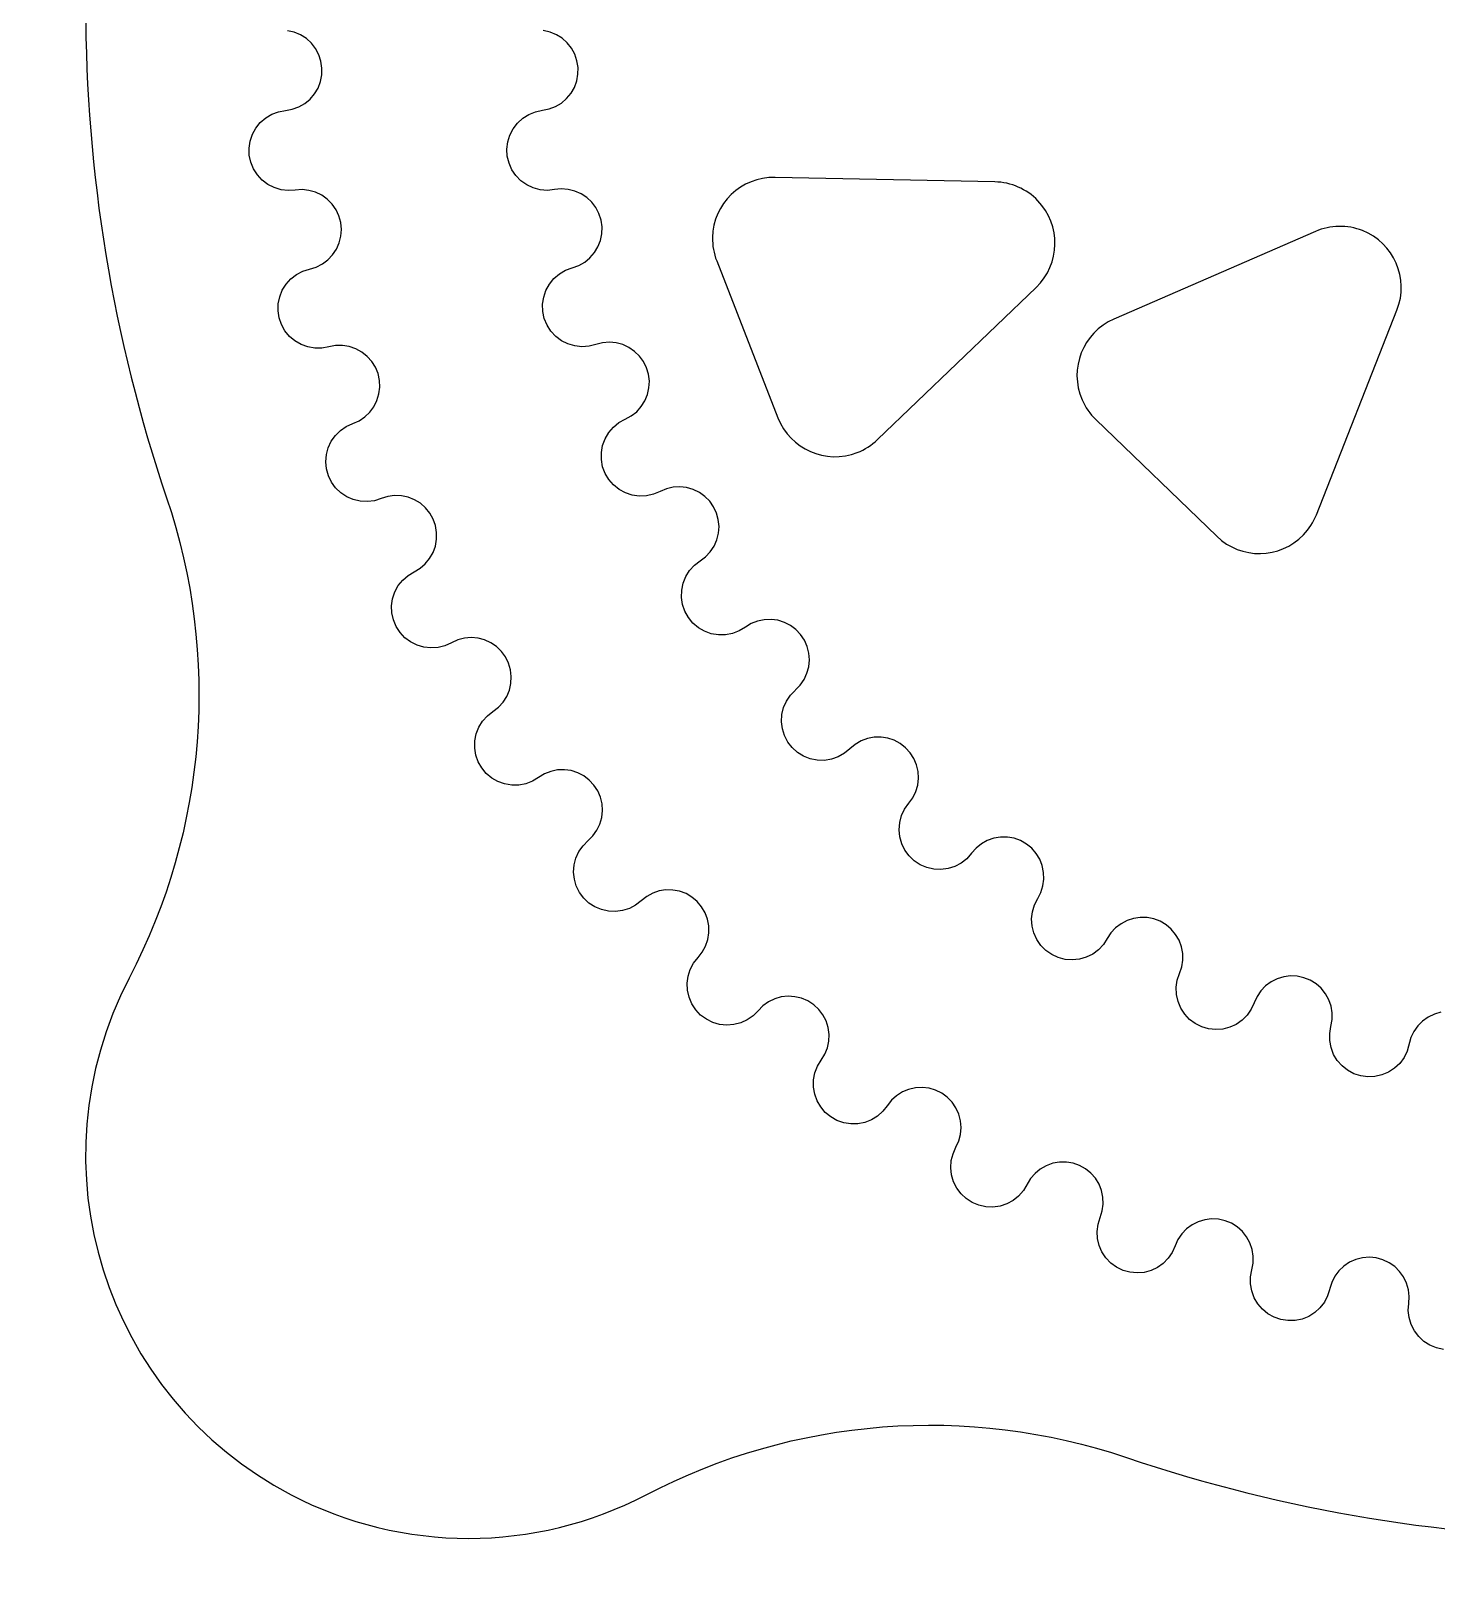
# Model space of a CAD drawing. Extents: x 1119 to 1422, y 653 to 772.
# Drawn here: x 1118.55 to 1163.39, y 670.37 to 720.19 of the extents above; entities that cross this region are included whole.
import ezdxf

# ---------------------------------------------------------------- set-up
doc = ezdxf.new("R2010")
doc.units = 0
doc.header["$MEASUREMENT"] = 0
doc.layers.add('EBENE_1', color=7, linetype='CONTINUOUS')

msp = doc.modelspace()

# ---------------------------------------------------------------- linework, layer by layer
at = {"layer": 'EBENE_1', "color": 7}
for points in [[(1163.607, 678.135), (1163.384, 678.182), (1163.173, 678.269), (1162.981, 678.391), (1162.815, 678.545), (1162.676, 678.727), (1162.572, 678.929), (1162.507, 679.147), (1162.48, 679.372), (1162.496, 679.6), (1162.51, 679.818), (1162.487, 680.035), (1162.426, 680.247), (1162.332, 680.444), (1162.205, 680.622), (1162.049, 680.776), (1161.869, 680.901), (1161.671, 680.995), (1161.46, 681.052), (1161.242, 681.073), (1161.023, 681.056), (1160.811, 681.002), (1160.61, 680.914), (1160.429, 680.792), (1160.27, 680.641), (1160.139, 680.466), (1160.041, 680.27), (1159.91, 679.843), (1159.805, 679.642), (1159.665, 679.462), (1159.497, 679.308), (1159.304, 679.188), (1159.093, 679.103), (1158.87, 679.057), (1158.643, 679.052), (1158.418, 679.086), (1158.203, 679.161), (1158.004, 679.271), (1157.827, 679.416), (1157.68, 679.589), (1157.566, 679.784), (1157.488, 679.998), (1157.448, 680.222), (1157.45, 680.45), (1157.491, 680.673), (1157.532, 680.888), (1157.534, 681.107), (1157.501, 681.324), (1157.43, 681.531), (1157.325, 681.723), (1157.19, 681.895), (1157.027, 682.041), (1156.841, 682.158), (1156.638, 682.241), (1156.424, 682.287), (1156.206, 682.297), (1155.988, 682.27), (1155.78, 682.206), (1155.584, 682.106), (1155.408, 681.976), (1155.257, 681.818), (1155.135, 681.635), (1155.047, 681.435), (1154.954, 681.228), (1154.825, 681.04), (1154.665, 680.878), (1154.48, 680.746), (1154.274, 680.65), (1154.055, 680.591), (1153.828, 680.572), (1153.601, 680.594), (1153.382, 680.655), (1153.177, 680.755), (1152.993, 680.888), (1152.835, 681.054), (1152.71, 681.243), (1152.62, 681.452), (1152.568, 681.674), (1152.556, 681.9), (1152.584, 682.126), (1152.652, 682.343), (1152.719, 682.552), (1152.748, 682.769), (1152.741, 682.988), (1152.696, 683.203), (1152.615, 683.405), (1152.501, 683.592), (1152.356, 683.757), (1152.186, 683.894), (1151.995, 684.002), (1151.789, 684.074), (1151.573, 684.109), (1151.354, 684.109), (1151.138, 684.071), (1150.932, 683.995), (1150.741, 683.888), (1150.574, 683.748), (1150.43, 683.582), (1150.201, 683.199), (1150.051, 683.028), (1149.873, 682.886), (1149.672, 682.779), (1149.457, 682.707), (1149.231, 682.675), (1149.003, 682.684), (1148.782, 682.733), (1148.572, 682.821), (1148.38, 682.944), (1148.213, 683.099), (1148.077, 683.281), (1147.975, 683.484), (1147.911, 683.702), (1147.887, 683.929), (1147.902, 684.156), (1147.957, 684.377), (1148.051, 684.583), (1148.142, 684.783), (1148.198, 684.994), (1148.216, 685.213), (1148.198, 685.431), (1148.142, 685.642), (1148.051, 685.842), (1147.928, 686.023), (1147.775, 686.18), (1147.598, 686.308), (1147.401, 686.406), (1147.191, 686.468), (1146.975, 686.493), (1146.756, 686.481), (1146.542, 686.431), (1146.341, 686.347), (1146.156, 686.229), (1145.994, 686.082), (1145.861, 685.909), (1145.72, 685.73), (1145.551, 685.577), (1145.357, 685.458), (1145.145, 685.375), (1144.922, 685.33), (1144.694, 685.326), (1144.47, 685.362), (1144.255, 685.438), (1144.057, 685.55), (1143.882, 685.695), (1143.736, 685.869), (1143.622, 686.066), (1143.545, 686.28), (1143.508, 686.504), (1143.51, 686.732), (1143.553, 686.956), (1143.635, 687.168), (1143.753, 687.362), (1143.868, 687.549), (1143.948, 687.753), (1143.993, 687.967), (1144.001, 688.186), (1143.97, 688.404), (1143.905, 688.612), (1143.804, 688.806), (1143.672, 688.981), (1143.512, 689.13), (1143.329, 689.25), (1143.128, 689.336), (1142.914, 689.388), (1142.696, 689.403), (1142.478, 689.38), (1142.267, 689.319), (1142.07, 689.225), (1141.892, 689.098), (1141.738, 688.941), (1141.577, 688.78), (1141.391, 688.651), (1141.183, 688.555), (1140.963, 688.498), (1140.736, 688.48), (1140.51, 688.505), (1140.292, 688.568), (1140.087, 688.667), (1139.904, 688.803), (1139.748, 688.968), (1139.624, 689.159), (1139.535, 689.368), (1139.484, 689.591), (1139.474, 689.818), (1139.504, 690.043), (1139.574, 690.259), (1139.681, 690.46), (1139.821, 690.64), (1139.957, 690.811), (1140.062, 691.003), (1140.132, 691.211), (1140.167, 691.427), (1140.163, 691.646), (1140.122, 691.861), (1140.046, 692.066), (1139.935, 692.256), (1139.794, 692.422), (1139.627, 692.563), (1139.438, 692.675), (1139.233, 692.75), (1139.018, 692.791), (1138.799, 692.795), (1138.582, 692.761), (1138.375, 692.69), (1138.183, 692.585), (1138.011, 692.449), (1137.832, 692.31), (1137.631, 692.202), (1137.414, 692.133), (1137.189, 692.102), (1136.962, 692.113), (1136.739, 692.164), (1136.531, 692.252), (1136.34, 692.376), (1136.175, 692.533), (1136.039, 692.716), (1135.939, 692.921), (1135.876, 693.138), (1135.852, 693.365), (1135.87, 693.592), (1135.926, 693.812), (1136.022, 694.019), (1136.152, 694.205), (1136.313, 694.367), (1136.469, 694.52), (1136.596, 694.698), (1136.691, 694.895), (1136.751, 695.107), (1136.774, 695.325), (1136.76, 695.542), (1136.707, 695.756), (1136.622, 695.957), (1136.501, 696.14), (1136.353, 696.3), (1136.177, 696.432), (1135.984, 696.534), (1135.775, 696.599), (1135.557, 696.63), (1135.338, 696.622), (1135.124, 696.577), (1134.921, 696.496), (1134.734, 696.381), (1134.539, 696.263), (1134.328, 696.181), (1134.104, 696.139), (1133.876, 696.136), (1133.652, 696.174), (1133.438, 696.25), (1133.241, 696.364), (1133.066, 696.51), (1132.922, 696.686), (1132.809, 696.883), (1132.733, 697.098), (1132.698, 697.322), (1132.701, 697.55), (1132.746, 697.773), (1132.829, 697.986), (1132.949, 698.179), (1133.101, 698.348), (1133.28, 698.489), (1133.453, 698.622), (1133.6, 698.785), (1133.718, 698.969), (1133.803, 699.17), (1133.853, 699.384), (1133.864, 699.603), (1133.84, 699.82), (1133.777, 700.03), (1133.68, 700.227), (1133.552, 700.404), (1133.394, 700.556), (1133.214, 700.679), (1133.014, 700.77), (1132.803, 700.826), (1132.585, 700.844), (1132.366, 700.826), (1132.154, 700.77), (1131.955, 700.679), (1131.748, 700.586), (1131.527, 700.531), (1131.3, 700.515), (1131.074, 700.54), (1130.856, 700.604), (1130.652, 700.706), (1130.47, 700.842), (1130.315, 701.008), (1130.192, 701.2), (1130.104, 701.41), (1130.055, 701.632), (1130.046, 701.86), (1130.078, 702.085), (1130.15, 702.301), (1130.258, 702.502), (1130.4, 702.68), (1130.57, 702.829), (1130.953, 703.059), (1131.12, 703.202), (1131.259, 703.37), (1131.367, 703.561), (1131.442, 703.767), (1131.481, 703.982), (1131.481, 704.201), (1131.445, 704.418), (1131.373, 704.624), (1131.266, 704.815), (1131.129, 704.985), (1130.963, 705.13), (1130.776, 705.244), (1130.574, 705.324), (1130.359, 705.369), (1130.14, 705.377), (1129.923, 705.347), (1129.715, 705.281), (1129.497, 705.213), (1129.272, 705.185), (1129.045, 705.196), (1128.823, 705.249), (1128.615, 705.338), (1128.425, 705.464), (1128.26, 705.621), (1128.127, 705.806), (1128.027, 706.011), (1127.965, 706.23), (1127.944, 706.456), (1127.963, 706.683), (1128.022, 706.902), (1128.118, 707.108), (1128.25, 707.294), (1128.411, 707.454), (1128.599, 707.582), (1128.807, 707.676), (1129.006, 707.764), (1129.19, 707.886), (1129.347, 708.037), (1129.478, 708.212), (1129.578, 708.408), (1129.642, 708.617), (1129.669, 708.835), (1129.658, 709.052), (1129.612, 709.266), (1129.529, 709.47), (1129.412, 709.656), (1129.266, 709.818), (1129.095, 709.954), (1128.903, 710.059), (1128.695, 710.129), (1128.479, 710.163), (1128.26, 710.16), (1128.045, 710.119), (1127.822, 710.078), (1127.594, 710.077), (1127.37, 710.117), (1127.156, 710.195), (1126.96, 710.309), (1126.787, 710.456), (1126.642, 710.633), (1126.532, 710.831), (1126.458, 711.046), (1126.423, 711.272), (1126.428, 711.499), (1126.475, 711.721), (1126.559, 711.933), (1126.679, 712.126), (1126.833, 712.294), (1127.014, 712.433), (1127.215, 712.538), (1127.641, 712.669), (1127.837, 712.768), (1128.013, 712.898), (1128.164, 713.057), (1128.285, 713.239), (1128.374, 713.44), (1128.428, 713.651), (1128.444, 713.87), (1128.424, 714.088), (1128.366, 714.299), (1128.273, 714.498), (1128.147, 714.677), (1127.993, 714.834), (1127.815, 714.96), (1127.618, 715.055), (1127.407, 715.115), (1127.189, 715.138), (1126.971, 715.124), (1126.744, 715.109), (1126.518, 715.136), (1126.3, 715.201), (1126.098, 715.305), (1125.916, 715.443), (1125.762, 715.61), (1125.641, 715.802), (1125.554, 716.013), (1125.506, 716.236), (1125.5, 716.463), (1125.533, 716.688), (1125.605, 716.903), (1125.715, 717.103), (1125.857, 717.28), (1126.03, 717.428), (1126.225, 717.545), (1126.439, 717.624), (1126.663, 717.665), (1126.878, 717.704), (1127.084, 717.778), (1127.274, 717.887), (1127.443, 718.026), (1127.586, 718.192), (1127.698, 718.38), (1127.777, 718.585), (1127.819, 718.799), (1127.824, 719.018), (1127.792, 719.234), (1127.725, 719.443), (1127.622, 719.636), (1127.488, 719.809), (1127.326, 719.956), (1127.142, 720.074), (1126.939, 720.16), (1126.727, 720.209)], [(1163.524, 688.889), (1163.314, 688.83), (1163.118, 688.735), (1162.94, 688.61), (1162.786, 688.455), (1162.661, 688.277), (1162.567, 688.08), (1162.447, 687.651), (1162.346, 687.444), (1162.211, 687.261), (1162.045, 687.104), (1161.854, 686.978), (1161.643, 686.889), (1161.42, 686.839), (1161.192, 686.828), (1160.965, 686.859), (1160.749, 686.93), (1160.546, 687.038), (1160.368, 687.181), (1160.217, 687.352), (1160.099, 687.548), (1160.017, 687.761), (1159.975, 687.986), (1159.974, 688.214), (1160.014, 688.439), (1160.052, 688.655), (1160.053, 688.872), (1160.017, 689.087), (1159.946, 689.292), (1159.841, 689.483), (1159.705, 689.654), (1159.541, 689.798), (1159.355, 689.914), (1159.154, 689.994), (1158.94, 690.042), (1158.723, 690.051), (1158.508, 690.024), (1158.299, 689.96), (1158.104, 689.861), (1157.929, 689.732), (1157.779, 689.574), (1157.657, 689.392), (1157.567, 689.194), (1157.473, 688.986), (1157.343, 688.798), (1157.182, 688.635), (1156.995, 688.505), (1156.786, 688.41), (1156.566, 688.354), (1156.338, 688.337), (1156.11, 688.36), (1155.891, 688.425), (1155.686, 688.527), (1155.503, 688.664), (1155.348, 688.831), (1155.224, 689.023), (1155.137, 689.235), (1155.088, 689.458), (1155.08, 689.686), (1155.112, 689.912), (1155.185, 690.129), (1155.255, 690.336), (1155.289, 690.551), (1155.285, 690.769), (1155.246, 690.983), (1155.17, 691.188), (1155.06, 691.376), (1154.92, 691.543), (1154.754, 691.685), (1154.567, 691.795), (1154.363, 691.873), (1154.149, 691.914), (1153.932, 691.919), (1153.715, 691.887), (1153.509, 691.819), (1153.317, 691.717), (1153.144, 691.584), (1152.997, 691.423), (1152.879, 691.24), (1152.755, 691.048), (1152.598, 690.882), (1152.414, 690.745), (1152.209, 690.644), (1151.99, 690.581), (1151.762, 690.558), (1151.534, 690.576), (1151.314, 690.633), (1151.106, 690.729), (1150.919, 690.86), (1150.759, 691.023), (1150.63, 691.212), (1150.536, 691.42), (1150.481, 691.642), (1150.466, 691.87), (1150.493, 692.097), (1150.558, 692.316), (1150.662, 692.52), (1150.762, 692.713), (1150.827, 692.921), (1150.857, 693.137), (1150.849, 693.355), (1150.804, 693.569), (1150.725, 693.771), (1150.611, 693.957), (1150.469, 694.122), (1150.299, 694.259), (1150.109, 694.367), (1149.904, 694.44), (1149.69, 694.477), (1149.471, 694.477), (1149.257, 694.441), (1149.051, 694.368), (1148.861, 694.262), (1148.691, 694.125), (1148.547, 693.962), (1148.395, 693.79), (1148.216, 693.649), (1148.015, 693.542), (1147.797, 693.473), (1147.57, 693.442), (1147.342, 693.453), (1147.12, 693.505), (1146.909, 693.594), (1146.719, 693.721), (1146.553, 693.879), (1146.419, 694.063), (1146.319, 694.269), (1146.258, 694.489), (1146.236, 694.716), (1146.255, 694.944), (1146.315, 695.164), (1146.413, 695.372), (1146.546, 695.558), (1146.674, 695.734), (1146.77, 695.93), (1146.83, 696.139), (1146.856, 696.355), (1146.843, 696.573), (1146.794, 696.786), (1146.71, 696.987), (1146.593, 697.17), (1146.446, 697.331), (1146.274, 697.466), (1146.082, 697.568), (1145.876, 697.637), (1145.661, 697.671), (1145.443, 697.667), (1145.228, 697.626), (1145.024, 697.549), (1144.836, 697.439), (1144.67, 697.298), (1144.494, 697.152), (1144.296, 697.038), (1144.08, 696.963), (1143.855, 696.927), (1143.626, 696.931), (1143.402, 696.975), (1143.189, 697.06), (1142.996, 697.18), (1142.825, 697.333), (1142.686, 697.513), (1142.579, 697.717), (1142.512, 697.935), (1142.485, 698.161), (1142.497, 698.389), (1142.55, 698.612), (1142.642, 698.821), (1142.769, 699.01), (1143.081, 699.331), (1143.206, 699.51), (1143.297, 699.707), (1143.354, 699.917), (1143.373, 700.135), (1143.357, 700.353), (1143.304, 700.564), (1143.216, 700.762), (1143.094, 700.944), (1142.944, 701.102), (1142.77, 701.232), (1142.576, 701.331), (1142.368, 701.396), (1142.152, 701.425), (1141.934, 701.416), (1141.721, 701.371), (1141.519, 701.29), (1141.333, 701.176), (1141.137, 701.057), (1140.925, 700.975), (1140.699, 700.931), (1140.471, 700.93), (1140.246, 700.967), (1140.031, 701.045), (1139.834, 701.161), (1139.659, 701.308), (1139.515, 701.485), (1139.403, 701.684), (1139.329, 701.901), (1139.294, 702.126), (1139.301, 702.356), (1139.347, 702.578), (1139.433, 702.791), (1139.554, 702.984), (1139.709, 703.152), (1139.891, 703.29), (1140.065, 703.422), (1140.214, 703.581), (1140.334, 703.763), (1140.421, 703.962), (1140.474, 704.174), (1140.491, 704.391), (1140.469, 704.608), (1140.411, 704.818), (1140.319, 705.016), (1140.193, 705.194), (1140.041, 705.35), (1139.864, 705.477), (1139.667, 705.571), (1139.458, 705.632), (1139.242, 705.656), (1139.024, 705.642), (1138.812, 705.592), (1138.612, 705.507), (1138.4, 705.419), (1138.178, 705.369), (1137.948, 705.36), (1137.723, 705.392), (1137.505, 705.464), (1137.304, 705.573), (1137.126, 705.715), (1136.976, 705.888), (1136.859, 706.084), (1136.779, 706.298), (1136.737, 706.523), (1136.737, 706.751), (1136.777, 706.976), (1136.856, 707.19), (1136.972, 707.387), (1137.122, 707.56), (1137.3, 707.704), (1137.5, 707.814), (1137.692, 707.918), (1137.864, 708.052), (1138.01, 708.214), (1138.125, 708.398), (1138.21, 708.6), (1138.257, 708.813), (1138.269, 709.029), (1138.243, 709.246), (1138.18, 709.456), (1138.084, 709.65), (1137.956, 709.827), (1137.8, 709.978), (1137.619, 710.101), (1137.422, 710.192), (1137.211, 710.249), (1136.994, 710.268), (1136.777, 710.25), (1136.344, 710.14), (1136.116, 710.124), (1135.889, 710.15), (1135.67, 710.215), (1135.465, 710.318), (1135.283, 710.456), (1135.128, 710.624), (1135.005, 710.816), (1134.918, 711.027), (1134.871, 711.251), (1134.864, 711.479), (1134.898, 711.706), (1134.971, 711.922), (1135.081, 712.122), (1135.226, 712.299), (1135.4, 712.448), (1135.597, 712.564), (1135.811, 712.642), (1136.016, 712.716), (1136.205, 712.824), (1136.374, 712.962), (1136.517, 713.128), (1136.629, 713.313), (1136.707, 713.517), (1136.752, 713.731), (1136.759, 713.949), (1136.728, 714.164), (1136.661, 714.371), (1136.561, 714.565), (1136.429, 714.739), (1136.269, 714.887), (1136.088, 715.006), (1135.888, 715.093), (1135.675, 715.145), (1135.459, 715.16), (1135.241, 715.137), (1135.014, 715.115), (1134.786, 715.133), (1134.565, 715.192), (1134.359, 715.289), (1134.172, 715.421), (1134.012, 715.585), (1133.883, 715.774), (1133.791, 715.984), (1133.737, 716.205), (1133.723, 716.433), (1133.75, 716.66), (1133.817, 716.879), (1133.922, 717.082), (1134.061, 717.263), (1134.231, 717.417), (1134.424, 717.538), (1134.636, 717.623), (1134.859, 717.669), (1135.073, 717.711), (1135.277, 717.789), (1135.464, 717.901), (1135.629, 718.043), (1135.769, 718.211), (1135.877, 718.4), (1135.952, 718.605), (1135.991, 718.819), (1135.994, 719.037), (1135.959, 719.252), (1135.888, 719.458), (1135.784, 719.649), (1135.648, 719.821), (1135.486, 719.965), (1135.301, 720.081), (1135.099, 720.164), (1134.886, 720.211)]]:
    msp.add_lwpolyline(points, dxfattribs=at)
for points, knots in [([(1200.158, 768.468), (1203.703, 770.321), (1207.932, 770.321), (1211.477, 768.468), (1217.458, 765.342), (1219.773, 757.96), (1216.647, 751.979), (1214.174, 747.247), (1213.744, 741.711), (1215.456, 736.654), (1218.897, 726.489), (1218.897, 715.473), (1215.456, 705.308), (1213.744, 700.252), (1214.174, 694.715), (1216.647, 689.983), (1218.5, 686.438), (1218.5, 682.21), (1216.647, 678.664), (1213.521, 672.683), (1206.139, 670.369), (1200.158, 673.494), (1195.426, 675.967), (1189.89, 676.398), (1184.833, 674.686), (1174.668, 671.244), (1163.653, 671.244), (1153.487, 674.686), (1148.431, 676.398), (1142.894, 675.967), (1138.163, 673.494), (1134.617, 671.641), (1130.389, 671.641), (1126.843, 673.494), (1120.862, 676.62), (1118.548, 684.003), (1121.673, 689.983), (1124.146, 694.715), (1124.577, 700.252), (1122.865, 705.308), (1119.423, 715.473), (1119.423, 726.489), (1122.865, 736.654), (1124.577, 741.711), (1124.146, 747.247), (1121.673, 751.979), (1119.82, 755.524), (1119.82, 759.753), (1121.673, 763.298), (1124.799, 769.279), (1132.182, 771.594), (1138.163, 768.468), (1142.894, 765.995), (1148.431, 765.565), (1153.487, 767.277), (1163.653, 770.718), (1174.668, 770.718), (1184.833, 767.277), (1189.89, 765.565), (1195.426, 765.995), (1200.158, 768.468)], [0, 0, 0, 0, 1, 1, 1, 2, 2, 2, 3, 3, 3, 4, 4, 4, 5, 5, 5, 6, 6, 6, 7, 7, 7, 8, 8, 8, 9, 9, 9, 10, 10, 10, 11, 11, 11, 12, 12, 12, 13, 13, 13, 14, 14, 14, 15, 15, 15, 16, 16, 16, 17, 17, 17, 18, 18, 18, 19, 19, 19, 20, 20, 20, 20]), ([(1140.417, 712.862), (1140.324, 713.102), (1140.278, 713.357), (1140.283, 713.613), (1140.305, 714.693), (1141.198, 715.55), (1142.278, 715.528), (1142.278, 715.528), (1149.294, 715.385), (1149.294, 715.385), (1149.812, 715.374), (1150.305, 715.158), (1150.664, 714.784), (1151.412, 714.005), (1151.387, 712.768), (1150.608, 712.02), (1150.608, 712.02), (1145.546, 707.161), (1145.546, 707.161), (1145.36, 706.983), (1145.142, 706.843), (1144.903, 706.75), (1143.897, 706.357), (1142.763, 706.854), (1142.371, 707.86), (1142.371, 707.86), (1140.417, 712.862), (1140.417, 712.862)], [0, 0, 0, 0, 1, 1, 1, 2, 2, 2, 3, 3, 3, 4, 4, 4, 5, 5, 5, 6, 6, 6, 7, 7, 7, 8, 8, 8, 9, 9, 9, 9]), ([(1152.509, 707.807), (1152.325, 707.985), (1152.177, 708.198), (1152.075, 708.433), (1151.644, 709.424), (1152.098, 710.575), (1153.088, 711.006), (1153.088, 711.006), (1159.523, 713.804), (1159.523, 713.804), (1159.998, 714.011), (1160.537, 714.02), (1161.019, 713.83), (1162.024, 713.434), (1162.517, 712.299), (1162.122, 711.294), (1162.122, 711.294), (1159.55, 704.766), (1159.55, 704.766), (1159.456, 704.527), (1159.315, 704.309), (1159.137, 704.124), (1158.387, 703.347), (1157.149, 703.326), (1156.373, 704.076), (1156.373, 704.076), (1152.509, 707.807), (1152.509, 707.807)], [0, 0, 0, 0, 1, 1, 1, 2, 2, 2, 3, 3, 3, 4, 4, 4, 5, 5, 5, 6, 6, 6, 7, 7, 7, 8, 8, 8, 9, 9, 9, 9])]:
    msp.add_open_spline(points, degree=3, knots=knots, dxfattribs=at)

doc.saveas('drawing.dxf')
